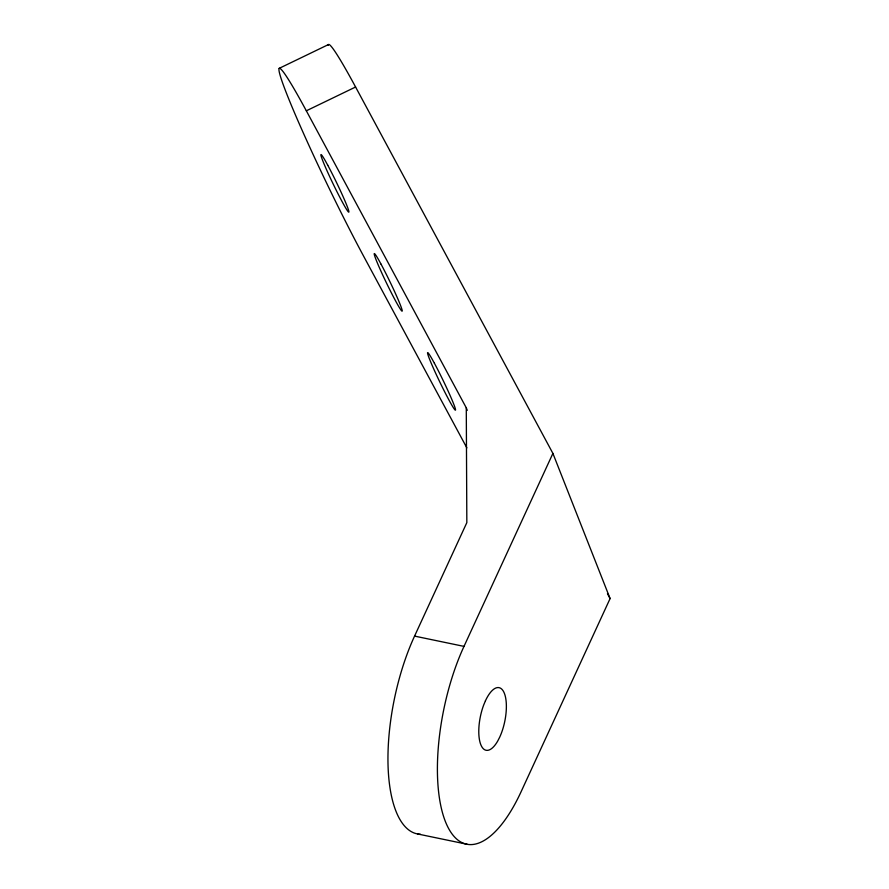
<?xml version="1.0" encoding="UTF-8"?>
<svg xmlns="http://www.w3.org/2000/svg" width="889" height="889" viewBox="0 0 889 889"><rect width="100%" height="100%" fill="white"/><g stroke="black" fill="none" stroke-linecap="round" stroke-linejoin="round"><path stroke-width="1.33" d="M420.43 834.271A127.86 49.728 -78.3 0 1 388.048 765.596A127.86 49.728 -78.3 0 1 414.563 636.102L466.836 522.632L466.281 407.829L306.327 110.803A127.86 7.345 64.2 0 0 286.758 93.956A127.86 7.345 64.2 0 0 363.512 255.976L466.858 447.878M552.902 453.401L610.087 598.575L521.176 791.554A127.86 49.728 -78.3 0 1 445.356 821.458A127.86 49.728 -78.3 0 1 463.991 646.381L552.902 453.401L355.589 87.011A127.86 7.345 64.2 0 0 328.174 45.417M279.146 68.375L328.408 44.583M306.327 110.803L355.589 87.011M414.563 636.102L463.991 646.381M417.83 834.004L467.258 844.283M607.454 593.685L610.087 598.575M466.281 407.829L467.27 410.351M485.427 700.821L483.672 705.044A31.971 12.435 -78.3 0 0 480.771 744.593A31.971 12.435 -78.3 0 0 497.796 740.893L499.729 737.114A31.971 12.435 -78.3 0 0 504.385 693.342A31.971 12.435 -78.3 0 0 485.427 700.821M327.763 165.243L325.974 161.965A31.971 1.834 64.2 0 0 322.874 161.031A31.971 1.834 64.2 0 0 340.098 197.814L342.065 201.536A31.971 1.834 64.2 0 0 346.954 205.748A31.971 1.834 64.2 0 0 327.763 165.243M381.092 264.255L379.292 260.977A31.971 1.834 64.2 0 0 376.191 260.044A31.971 1.834 64.2 0 0 393.416 296.826L395.383 300.538A31.971 1.834 64.2 0 0 400.272 304.749A31.971 1.834 64.2 0 0 381.092 264.255M434.41 363.257L432.61 359.989A31.971 1.834 64.2 0 0 429.509 359.045A31.971 1.834 64.2 0 0 446.734 395.827L448.701 399.55A31.971 1.834 64.2 0 0 453.59 403.762A31.971 1.834 64.2 0 0 434.41 363.257"/></g></svg>
